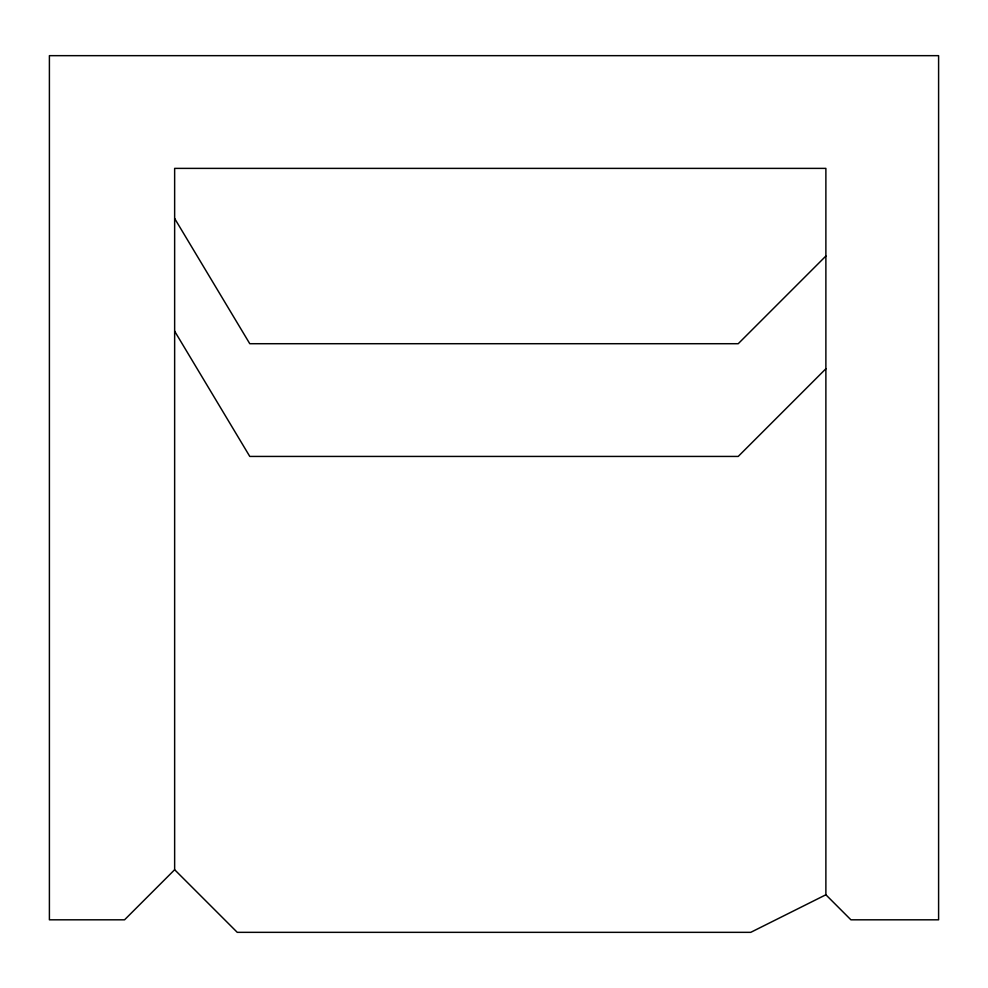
<?xml version="1.0" encoding="UTF-8"?>
<svg xmlns="http://www.w3.org/2000/svg" width="988" height="988" viewBox="0 0 988 988"><rect width="100%" height="100%" fill="white"/><g stroke="black" fill="none" stroke-linecap="round" stroke-linejoin="round"><path stroke-width="1.48" d="M174.641 869.724L124.55 919.816L49.4 919.816L49.4 55.661L938.6 55.661L938.6 919.816L850.927 919.816L825.882 894.77L825.882 168.38L174.641 168.38L174.641 869.724L237.256 932.339L750.744 932.339L825.882 894.77M825.882 256.04L738.221 343.713L249.779 343.713L174.641 218.472M825.882 368.759L738.221 456.431L249.779 456.431L174.641 331.19"/></g></svg>
